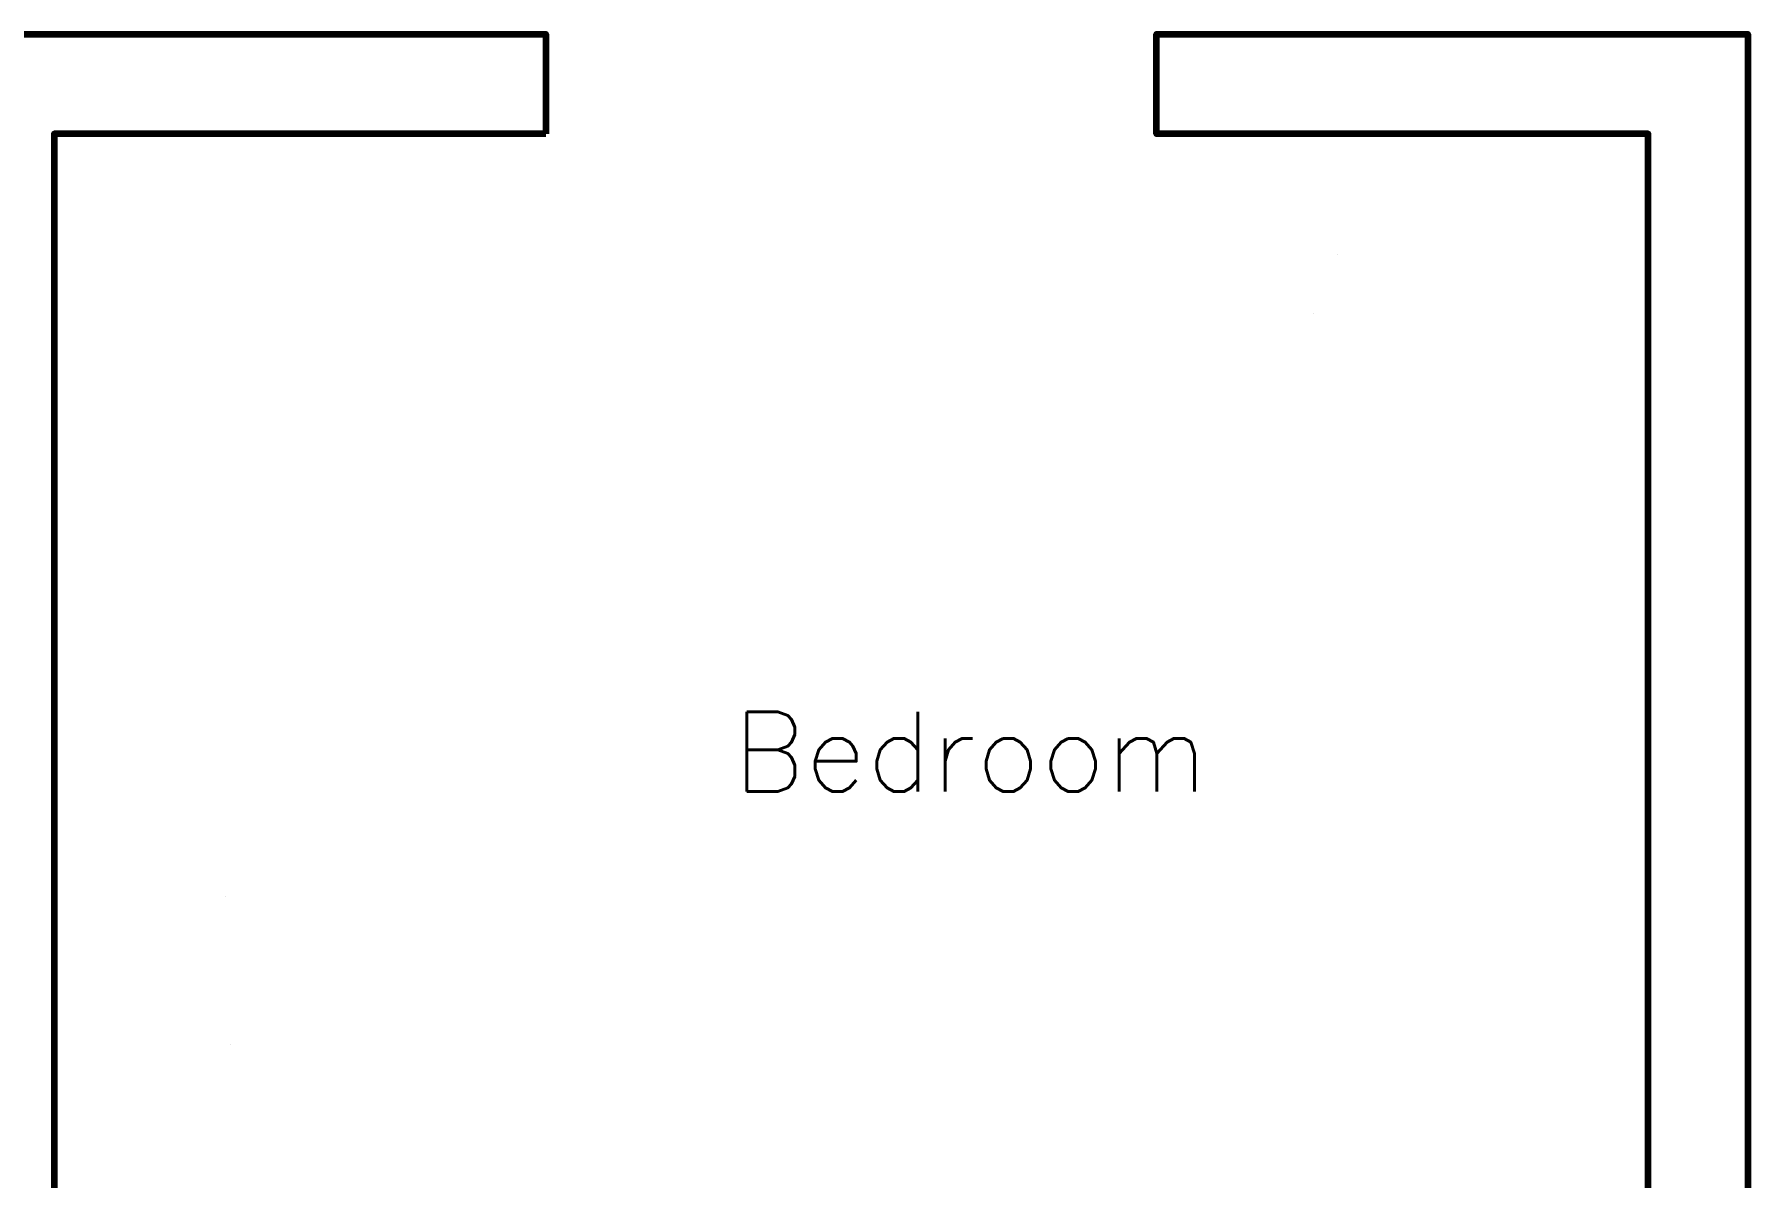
# Model space of a CAD drawing. Header units: metres. Extents: x -5.37 to 2.25, y -5.82 to 2.
# Drawn here: x -2.05 to 2.25, y -0.869 to 2 of the extents above; entities that cross this region are included whole.
import ezdxf
from ezdxf.enums import TextEntityAlignment as Align

# ---------------------------------------------------------------- set-up
doc = ezdxf.new("R2010")
doc.units = ezdxf.units.M
doc.header["$LTSCALE"] = 10
doc.layers.get('0').update_dxf_attribs({"linetype": 'CONTINUOUS', "lineweight": 100})
for name, color, linetype, lineweight in [('roomitems', 2, 'CONTINUOUS', 100), ('texts', 5, 'CONTINUOUS', 100), ('walls', 8, 'CONTINUOUS', 100), ('windows', 3, 'CONTINUOUS', 100)]:
    doc.layers.add(name, color=color, linetype=linetype, lineweight=lineweight)
doc.styles.get("Standard").update_dxf_attribs({"font": 'txt', "width": 0.75, "bigfont": 'bigfont.shx'})

# ---------------------------------------------------------------- blocks, each defined once
blk = doc.blocks.new('W-0-1')
at = {"color": 0}
for points, const_width in [([(-638.6, 60), (-766.3, 60)], 0.01), ([(-766.3, 60), (-766.3, 50)], 0.01), ([(-638.6, 60), (-766.3, 60)], 0.01), ([(-759.6, 60), (-766.3, 60)], 0.01), ([(-766.3, 60), (-766.3, 50)], 0.01), ([(-766.3, 50), (-766.3, 40)], 0.01), ([(-766.3, 50), (-766.3, 40)], 0.01), ([(-753, 60), (-759.6, 60)], 0.01), ([(-746.3, 60), (-753, 60)], 0.01), ([(-739.6, 60), (-746.3, 60)], 0.01), ([(-733, 60), (-739.6, 60)], 0.01), ([(-726.3, 60), (-733, 60)], 0.01), ([(-719.6, 60), (-726.3, 60)], 0.01), ([(-713, 60), (-719.6, 60)], 0.01), ([(-706.3, 60), (-713, 60)], 0.01), ([(-699.6, 60), (-706.3, 60)], 0.01), ([(-693, 60), (-699.6, 60)], 0.01), ([(-686.3, 60), (-693, 60)], 0.01), ([(-686.3, 60), (-686.3, 60)], 0.01), ([(-510.9, 60), (-638.6, 60)], 0.01), ([(-510.9, 60), (-638.6, 60)], 0.01), ([(-383.1, 60), (-510.9, 60)], 0.01), ([(-383.1, 60), (-510.9, 60)], 0.01), ([(-255.4, 60), (-383.1, 60)], 0.01), ([(-255.4, 60), (-383.1, 60)], 0.01), ([(-127.7, 60), (-255.4, 60)], 0.01), ([(-127.7, 60), (-255.4, 60)], 0.01), ([(0, 60), (-127.7, 60)], 0.01), ([(0, 60), (-127.7, 60)], 0.01), ([(127.7, 60), (0, 60)], 0.01), ([(127.7, 60), (0, 60)], 0.01), ([(255.4, 60), (127.7, 60)], 0.01), ([(255.4, 60), (127.7, 60)], 0.01), ([(383.2, 60), (255.4, 60)], 0.01), ([(383.2, 60), (255.4, 60)], 0.01), ([(510.9, 60), (383.2, 60)], 0.01), ([(510.9, 60), (383.2, 60)], 0.01), ([(638.6, 60), (510.9, 60)], 0.01), ([(638.6, 60), (510.9, 60)], 0.01), ([(766.3, 60), (638.6, 60)], 0.01), ([(766.3, 60), (638.6, 60)], 0.01), ([(693, 60), (686.3, 60)], 0.01), ([(699.6, 60), (693, 60)], 0.01), ([(706.3, 60), (699.6, 60)], 0.01), ([(713, 60), (706.3, 60)], 0.01), ([(719.6, 60), (713, 60)], 0.01), ([(726.3, 60), (719.6, 60)], 0.01), ([(733, 60), (726.3, 60)], 0.01), ([(739.6, 60), (733, 60)], 0.01), ([(746.3, 60), (739.6, 60)], 0.01), ([(753, 60), (746.3, 60)], 0.01), ([(759.6, 60), (753, 60)], 0.01), ([(766.3, 60), (759.6, 60)], 0.01), ([(766.3, 50), (766.3, 60)], 0.01), ([(766.3, 60), (766.3, 60)], 0.01), ([(766.3, 50), (766.3, 60)], 0.01), ([(766.3, 40), (766.3, 50)], 0.01), ([(766.3, 40), (766.3, 50)], 0.01), ([(-766.3, 40), (-766.3, 30)], 0.01), ([(-766.3, 40), (-766.3, 30)], 0.01), ([(-766.3, 30), (-766.3, 20)], 0.01), ([(-766.3, 30), (-766.3, 20)], 0.01), ([(-766.3, 20), (-766.3, 10)], 0.01), ([(-766.3, 20), (-766.3, 10)], 0.01), ([(-766.3, 10), (-766.3, 0)], 0.01), ([(-766.3, 10), (-766.3, 0)], 0.01), ([(-766.3, 0), (-766.3, -10)], 0.01), ([(-766.3, 0), (-766.3, 0)], 0.01), ([(-766.3, 0), (-638.6, 0)], 0.01), ([(-766.3, 0), (-766.3, -10)], 0.01), ([(-766.3, 0), (-766.3, 0)], 0.04), ([(-766.3, 0), (-759.6, 0)], 0.04), ([(-759.6, 0), (-753, 0)], 0.04), ([(-753, 0), (-746.3, 0)], 0.04), ([(-746.3, 0), (-739.6, 0)], 0.04), ([(-739.6, 0), (-733, 0)], 0.04), ([(-733, 0), (-726.3, 0)], 0.04), ([(-726.3, 0), (-719.6, 0)], 0.04), ([(-719.6, 0), (-713, 0)], 0.04), ([(-713, 0), (-706.3, 0)], 0.04), ([(-706.3, 0), (-699.6, 0)], 0.04), ([(-699.6, 0), (-693, 0)], 0.04), ([(-693, 0), (-686.3, 0)], 0.04), ([(-638.6, 0), (-510.9, 0)], 0.01), ([(-510.9, 0), (-383.1, 0)], 0.01), ([(-383.1, 0), (-255.4, 0)], 0.01), ([(-255.4, 0), (-127.7, 0)], 0.01), ([(-127.7, 0), (0, 0)], 0.01), ([(0, 0), (127.7, 0)], 0.01), ([(127.7, 0), (255.4, 0)], 0.01), ([(255.4, 0), (383.2, 0)], 0.01), ([(383.2, 0), (510.9, 0)], 0.01), ([(510.9, 0), (638.6, 0)], 0.01), ([(638.6, 0), (766.3, 0)], 0.01), ([(686.3, 0), (686.3, 0)], 0.04), ([(686.3, 0), (693, 0)], 0.04), ([(693, 0), (699.6, 0)], 0.04), ([(699.6, 0), (706.3, 0)], 0.04), ([(706.3, 0), (713, 0)], 0.04), ([(713, 0), (719.6, 0)], 0.04), ([(719.6, 0), (726.3, 0)], 0.04), ([(726.3, 0), (733, 0)], 0.04), ([(733, 0), (739.6, 0)], 0.04), ([(739.6, 0), (746.3, 0)], 0.04), ([(746.3, 0), (753, 0)], 0.04), ([(753, 0), (759.6, 0)], 0.04), ([(759.6, 0), (766.3, 0)], 0.04), ([(766.3, 30), (766.3, 40)], 0.01), ([(766.3, 30), (766.3, 40)], 0.01), ([(766.3, 20), (766.3, 30)], 0.01), ([(766.3, 20), (766.3, 30)], 0.01), ([(766.3, 10), (766.3, 20)], 0.01), ([(766.3, 10), (766.3, 20)], 0.01), ([(766.3, 0), (766.3, 10)], 0.01), ([(766.3, 0), (766.3, 10)], 0.01), ([(766.3, -10), (766.3, 0)], 0.01), ([(766.3, -10), (766.3, 0)], 0.01), ([(-766.3, -10), (-766.3, -20)], 0.01), ([(-766.3, -10), (-766.3, -20)], 0.01), ([(-766.3, -20), (-766.3, -30)], 0.01), ([(-766.3, -20), (-766.3, -30)], 0.01), ([(-766.3, -30), (-766.3, -40)], 0.01), ([(-766.3, -30), (-766.3, -40)], 0.01), ([(-766.3, -40), (-766.3, -50)], 0.01), ([(-766.3, -40), (-766.3, -50)], 0.01), ([(766.3, -20), (766.3, -10)], 0.01), ([(766.3, -20), (766.3, -10)], 0.01), ([(766.3, -30), (766.3, -20)], 0.01), ([(766.3, -30), (766.3, -20)], 0.01), ([(766.3, -40), (766.3, -30)], 0.01), ([(766.3, -40), (766.3, -30)], 0.01), ([(766.3, -50), (766.3, -40)], 0.01), ([(766.3, -50), (766.3, -40)], 0.01), ([(-766.3, -50), (-766.3, -60)], 0.01), ([(-766.3, -50), (-766.3, -60)], 0.01), ([(-766.3, -60), (-766.3, -60)], 0.01), ([(-766.3, -60), (-638.6, -60)], 0.01), ([(-766.3, -60), (-766.3, -60)], 0.01), ([(-766.3, -60), (-766.3, -60)], 0.01), ([(-766.3, -60), (-766.3, -60)], 0.01), ([(-766.3, -60), (-766.3, -60)], 0.01), ([(-766.3, -60), (-766.3, -60)], 0.01), ([(-766.3, -60), (-766.3, -60)], 0.01), ([(-766.3, -60), (-766.3, -60)], 0.01), ([(-766.3, -60), (-766.3, -60)], 0.01), ([(-766.3, -60), (-766.3, -60)], 0.01), ([(-766.3, -60), (-766.3, -60)], 0.01), ([(-766.3, -60), (-766.3, -60)], 0.01), ([(-766.3, -60), (-766.3, -60)], 0.01), ([(-766.3, -60), (-766.3, -60)], 0.01), ([(-766.3, -60), (-766.3, -60)], 0.01), ([(-766.3, -60), (-766.3, -60)], 0.01), ([(-766.3, -60), (-638.6, -60)], 0.01), ([(-766.3, -60), (-759.6, -60)], 0.01), ([(-759.6, -60), (-753, -60)], 0.01), ([(-753, -60), (-746.3, -60)], 0.01), ([(-746.3, -60), (-739.6, -60)], 0.01), ([(-739.6, -60), (-733, -60)], 0.01), ([(-733, -60), (-726.3, -60)], 0.01), ([(-726.3, -60), (-719.6, -60)], 0.01), ([(-719.6, -60), (-713, -60)], 0.01), ([(-713, -60), (-706.3, -60)], 0.01), ([(-706.3, -60), (-699.6, -60)], 0.01), ([(-699.6, -60), (-693, -60)], 0.01), ([(-693, -60), (-686.3, -60)], 0.01), ([(-638.6, -60), (-510.9, -60)], 0.01), ([(-638.6, -60), (-510.9, -60)], 0.01), ([(-510.9, -60), (-383.1, -60)], 0.01), ([(-510.9, -60), (-383.1, -60)], 0.01), ([(-383.1, -60), (-255.4, -60)], 0.01), ([(-383.1, -60), (-255.4, -60)], 0.01), ([(-255.4, -60), (-127.7, -60)], 0.01), ([(-255.4, -60), (-127.7, -60)], 0.01), ([(-127.7, -60), (0, -60)], 0.01), ([(-127.7, -60), (0, -60)], 0.01), ([(0, -60), (127.7, -60)], 0.01), ([(0, -60), (127.7, -60)], 0.01), ([(127.7, -60), (255.4, -60)], 0.01), ([(127.7, -60), (255.4, -60)], 0.01), ([(255.4, -60), (383.2, -60)], 0.01), ([(255.4, -60), (383.2, -60)], 0.01), ([(383.2, -60), (510.9, -60)], 0.01), ([(383.2, -60), (510.9, -60)], 0.01), ([(510.9, -60), (638.6, -60)], 0.01), ([(510.9, -60), (638.6, -60)], 0.01), ([(638.6, -60), (766.3, -60)], 0.01), ([(638.6, -60), (766.3, -60)], 0.01), ([(686.3, -60), (686.3, -60)], 0.01), ([(686.3, -60), (693, -60)], 0.01), ([(693, -60), (699.6, -60)], 0.01), ([(699.6, -60), (706.3, -60)], 0.01), ([(706.3, -60), (713, -60)], 0.01), ([(713, -60), (719.6, -60)], 0.01), ([(719.6, -60), (726.3, -60)], 0.01), ([(726.3, -60), (733, -60)], 0.01), ([(733, -60), (739.6, -60)], 0.01), ([(739.6, -60), (746.3, -60)], 0.01), ([(746.3, -60), (753, -60)], 0.01), ([(753, -60), (759.6, -60)], 0.01), ([(759.6, -60), (766.3, -60)], 0.01), ([(766.3, -60), (766.3, -50)], 0.01), ([(766.3, -60), (766.3, -50)], 0.01)]:
    blk.add_lwpolyline(points, dxfattribs=dict(at, const_width=const_width))
blk = doc.blocks.new('F-0-0')
at = {"color": 0, "const_width": 0.01}
for points in [[(-1447.1, 393.2), (-1447.5, 388.8)], [(-1447.5, 388.8), (-1447.5, 326.8)], [(-1446.2, 397.4), (-1447.1, 393.2)], [(-1444.6, 401.4), (-1446.2, 397.4)], [(-1442.5, 405), (-1444.6, 401.4)], [(-1439.9, 408.4), (-1442.5, 405)], [(-1436.8, 411.5), (-1439.9, 408.4)], [(-1433.3, 414.1), (-1436.8, 411.5)], [(-1429.4, 416.4), (-1433.3, 414.1)], [(-1425.2, 418.2), (-1429.4, 416.4)], [(-1420.6, 419.6), (-1425.2, 418.2)], [(-1415.8, 420.4), (-1420.6, 419.6)], [(-1410.7, 420.7), (-1415.8, 420.4)], [(-1404.1, 420.7), (-1410.7, 420.7)], [(-1397.5, 420.7), (-1404.1, 420.7)], [(-1390.9, 420.7), (-1397.5, 420.7)], [(-1384.3, 420.7), (-1390.9, 420.7)], [(-1377.7, 420.7), (-1384.3, 420.7)], [(-1371.1, 420.7), (-1377.7, 420.7)], [(-1364.4, 420.7), (-1371.1, 420.7)], [(-1357.8, 420.7), (-1364.4, 420.7)], [(-1351.2, 420.7), (-1357.8, 420.7)], [(-1344.6, 420.7), (-1351.2, 420.7)], [(-1338, 420.7), (-1344.6, 420.7)], [(-1331.4, 420.7), (-1338, 420.7)], [(-1331.4, 420.7), (-1331.4, 420.7)], [(-1331.4, 420.7), (-1109.6, 420.7)], [(-1331.4, 412.3), (-1331.4, 420.7)], [(-1331.4, 420.7), (-1331.4, 420.7)], [(-1331.4, 420.7), (-1331.4, 420.7)], [(-1331.4, 353.3), (-1331.4, 420.7)], [(-1331.4, 403.9), (-1331.4, 412.3)], [(-1331.4, 395.5), (-1331.4, 403.9)], [(-1331.4, 387.1), (-1331.4, 395.5)], [(-1331.4, 378.7), (-1331.4, 387.1)], [(-1109.6, 420.7), (-887.8, 420.7)], [(-887.8, 420.7), (-666.1, 420.7)], [(-666.1, 420.7), (-444.3, 420.7)], [(-444.3, 420.7), (-222.5, 420.7)], [(-222.5, 420.7), (-0.7, 420.7)], [(-0.7, 420.7), (221, 420.7)], [(221, 420.7), (442.8, 420.7)], [(442.8, 420.7), (664.6, 420.7)], [(664.6, 420.7), (886.4, 420.7)], [(886.4, 420.7), (1108.1, 420.7)], [(1108.1, 420.7), (1329.9, 420.7)], [(1329.9, 420.7), (1329.9, 412.3)], [(1329.9, 412.3), (1329.9, 403.9)], [(1329.9, 403.9), (1329.9, 395.5)], [(1329.9, 395.5), (1329.9, 387.1)], [(1329.9, 387.1), (1329.9, 378.7)], [(1331.4, 353.3), (1331.4, 420.7)], [(1331.4, 420.7), (1338, 420.7)], [(1338, 420.7), (1344.6, 420.7)], [(1344.6, 420.7), (1351.2, 420.7)], [(1351.2, 420.7), (1357.8, 420.7)], [(1357.8, 420.7), (1364.4, 420.7)], [(1364.4, 420.7), (1371.1, 420.7)], [(1371.1, 420.7), (1377.7, 420.7)], [(1377.7, 420.7), (1384.3, 420.7)], [(1384.3, 420.7), (1390.9, 420.7)], [(1390.9, 420.7), (1397.5, 420.7)], [(1397.5, 420.7), (1404.1, 420.7)], [(1404.1, 420.7), (1410.7, 420.7)], [(1410.7, 420.7), (1415.8, 420.4)], [(1415.8, 420.4), (1420.6, 419.6)], [(1420.6, 419.6), (1425.2, 418.2)], [(1425.2, 418.2), (1429.4, 416.4)], [(1429.4, 416.4), (1433.3, 414.1)], [(1433.3, 414.1), (1436.8, 411.5)], [(1436.8, 411.5), (1439.9, 408.4)], [(1439.9, 408.4), (1442.5, 405)], [(1442.5, 405), (1444.6, 401.4)], [(1444.6, 401.4), (1446.2, 397.4)], [(1446.2, 397.4), (1447.1, 393.2)], [(1447.1, 393.2), (1447.5, 388.8)], [(1447.5, 388.8), (1447.5, 326.8)], [(-1331.4, 370.4), (-1331.4, 378.7)], [(-1331.4, 362), (-1331.4, 370.4)], [(-1331.4, 353.6), (-1331.4, 362)], [(-1331.4, 345.2), (-1331.4, 353.6)], [(-1331.4, 285.8), (-1331.4, 353.3)], [(-1331.4, 336.8), (-1331.4, 345.2)], [(1329.9, 378.7), (1329.9, 370.4)], [(1329.9, 370.4), (1329.9, 362)], [(1329.9, 362), (1329.9, 353.6)], [(1329.9, 353.6), (1329.9, 345.2)], [(1329.9, 345.2), (1329.9, 336.8)], [(1331.4, 285.8), (1331.4, 353.3)], [(-1447.5, 326.8), (-1447.5, 264.8)], [(-1331.4, 328.4), (-1331.4, 336.8)], [(-1331.4, 320), (-1331.4, 328.4)], [(-1109.6, 320), (-1331.4, 320)], [(-1331.4, 320), (-1331.4, 320)], [(-1331.4, 320), (-1109.6, 320)], [(-1331.3, 320), (-1331.4, 320)], [(-1331.4, 320), (-1331.4, 320)], [(-1331.4, 320), (-1331.4, 320)], [(-1331.1, 320), (-1331.3, 320)], [(-1331, 320), (-1331.1, 320)], [(-1330.9, 320), (-1331, 320)], [(-1330.8, 320), (-1330.9, 320)], [(-1330.6, 320), (-1330.8, 320)], [(-1330.5, 320), (-1330.6, 320)], [(-1330.4, 320), (-1330.5, 320)], [(-1330.3, 320), (-1330.4, 320)], [(-1330.2, 320), (-1330.3, 320)], [(-1330, 320), (-1330.2, 320)], [(-1329.9, 320), (-1330, 320)], [(-1329.9, 261), (-1329.9, 320)], [(-1329.9, 320), (-1329.9, 320)], [(-1329.9, 320), (-1329.9, 320)], [(-1329.9, 320), (-1329.9, 320)], [(-1329.9, 320), (-1329.9, 320)], [(-1329.9, 320), (-1329.9, 320)], [(-1329.9, 320), (-1329.9, 320)], [(-1329.9, 320), (-1329.9, 320)], [(-1329.9, 320), (-1329.9, 320)], [(-1329.9, 320), (-1329.9, 320)], [(-1329.9, 320), (-1329.9, 320)], [(-1329.9, 320), (-1329.9, 320)], [(-1329.9, 320), (-1329.9, 320)], [(-887.8, 320), (-1109.6, 320)], [(-1109.6, 320), (-887.8, 320)], [(-666.1, 320), (-887.8, 320)], [(-887.8, 320), (-666.1, 320)], [(-444.3, 320), (-666.1, 320)], [(-666.1, 320), (-444.3, 320)], [(-222.5, 320), (-444.3, 320)], [(-444.3, 320), (-222.5, 320)], [(-443.8, 258.3), (-443.8, 320)], [(-0.7, 320), (-222.5, 320)], [(-222.5, 320), (-0.7, 320)], [(221, 320), (-0.7, 320)], [(-0.7, 320), (221, 320)], [(442.8, 320), (221, 320)], [(221, 320), (442.8, 320)], [(664.6, 320), (442.8, 320)], [(442.8, 320), (664.6, 320)], [(443.8, 258.3), (443.8, 320)], [(886.4, 320), (664.6, 320)], [(664.6, 320), (886.4, 320)], [(1108.1, 320), (886.4, 320)], [(886.4, 320), (1108.1, 320)], [(1329.9, 320), (1108.1, 320)], [(1108.1, 320), (1329.9, 320)], [(1329.9, 336.8), (1329.9, 328.4)], [(1329.9, 328.4), (1329.9, 320)], [(1329.9, 320), (1329.9, 261)], [(1447.5, 326.8), (1447.5, 264.8)], [(-1447.5, 264.8), (-1447.5, 202.7)], [(-1331.4, 218.3), (-1331.4, 285.8)], [(-1329.9, 202.1), (-1329.9, 261)], [(-443.8, 196.5), (-443.8, 258.3)], [(443.8, 196.5), (443.8, 258.3)], [(1329.9, 261), (1329.9, 202.1)], [(1331.4, 218.3), (1331.4, 285.8)], [(1447.5, 264.8), (1447.5, 202.7)], [(-1331.4, 150.9), (-1331.4, 218.3)], [(1331.4, 150.9), (1331.4, 218.3)], [(-1447.5, 202.7), (-1447.5, 140.7)], [(-1329.9, 143.1), (-1329.9, 202.1)], [(-443.8, 134.8), (-443.8, 196.5)], [(443.8, 134.8), (443.8, 196.5)], [(1329.9, 202.1), (1329.9, 143.1)], [(1447.5, 202.7), (1447.5, 140.7)], [(-1447.5, 140.7), (-1447.5, 78.6)], [(-1331.4, 83.4), (-1331.4, 150.9)], [(-1329.9, 84.1), (-1329.9, 143.1)], [(-443.8, 73.1), (-443.8, 134.8)], [(443.8, 73.1), (443.8, 134.8)], [(1329.9, 143.1), (1329.9, 84.1)], [(1331.4, 83.4), (1331.4, 150.9)], [(1447.5, 140.7), (1447.5, 78.6)], [(-1447.5, 78.6), (-1447.5, 16.6)], [(-1331.4, 15.9), (-1331.4, 83.4)], [(-1329.9, 25.2), (-1329.9, 84.1)], [(-443.8, 11.4), (-443.8, 73.1)], [(443.8, 11.4), (443.8, 73.1)], [(1329.9, 84.1), (1329.9, 25.2)], [(1331.4, 15.9), (1331.4, 83.4)], [(1447.5, 78.6), (1447.5, 16.6)], [(-1447.5, 16.6), (-1447.5, -45.5)], [(-1331.4, -51.5), (-1331.4, 15.9)], [(-1329.9, -33.8), (-1329.9, 25.2)], [(-443.8, -50.4), (-443.8, 11.4)], [(443.8, -50.4), (443.8, 11.4)], [(1329.9, 25.2), (1329.9, -33.8)], [(1331.4, -51.5), (1331.4, 15.9)], [(1447.5, 16.6), (1447.5, -45.5)], [(-1329.9, -92.7), (-1329.9, -33.8)], [(1329.9, -33.8), (1329.9, -92.7)], [(-1447.5, -45.5), (-1447.5, -107.5)], [(-1331.4, -119), (-1331.4, -51.5)], [(-443.8, -112.1), (-443.8, -50.4)], [(443.8, -112.1), (443.8, -50.4)], [(1331.4, -119), (1331.4, -51.5)], [(1447.5, -45.5), (1447.5, -107.5)], [(-1447.5, -107.5), (-1447.5, -169.6)], [(-1331.4, -186.5), (-1331.4, -119)], [(-1329.9, -151.7), (-1329.9, -92.7)], [(-443.8, -173.8), (-443.8, -112.1)], [(443.8, -173.8), (443.8, -112.1)], [(1329.9, -92.7), (1329.9, -151.7)], [(1331.4, -186.5), (1331.4, -119)], [(1447.5, -107.5), (1447.5, -169.6)], [(-1447.5, -169.6), (-1447.5, -231.6)], [(-1329.9, -210.7), (-1329.9, -151.7)], [(1329.9, -151.7), (1329.9, -210.7)], [(1447.5, -169.6), (1447.5, -231.6)], [(-1331.4, -253.9), (-1331.4, -186.5)], [(-1329.9, -269.6), (-1329.9, -210.7)], [(-443.8, -235.5), (-443.8, -173.8)], [(443.8, -235.5), (443.8, -173.8)], [(1329.9, -210.7), (1329.9, -269.6)], [(1331.4, -253.9), (1331.4, -186.5)], [(-1447.5, -231.6), (-1447.5, -293.7)], [(-1331.4, -321.4), (-1331.4, -253.9)], [(-443.8, -297.3), (-443.8, -235.5)], [(443.8, -297.3), (443.8, -235.5)], [(1331.4, -321.4), (1331.4, -253.9)], [(1447.5, -231.6), (1447.5, -293.7)], [(-1447.5, -293.7), (-1447.5, -355.7)], [(-1329.9, -328.6), (-1329.9, -269.6)], [(-443.8, -359), (-443.8, -297.3)], [(443.8, -359), (443.8, -297.3)], [(1329.9, -269.6), (1329.9, -328.6)], [(1447.5, -293.7), (1447.5, -355.7)], [(-1331.4, -388.8), (-1331.4, -321.4)], [(-1329.9, -387.6), (-1329.9, -328.6)], [(1329.9, -328.6), (1329.9, -387.6)], [(1331.4, -388.8), (1331.4, -321.4)], [(-1447.5, -355.7), (-1447.1, -360.1)], [(-1447.1, -360.1), (-1446.2, -364.3)], [(-1446.2, -364.3), (-1444.6, -368.2)], [(-1444.6, -368.2), (-1442.5, -371.9)], [(-1442.5, -371.9), (-1439.9, -375.3)], [(-1439.9, -375.3), (-1436.8, -378.3)], [(-1436.8, -378.3), (-1433.3, -381)], [(-1433.3, -381), (-1429.4, -383.3)], [(-1429.4, -383.3), (-1425.2, -385.1)], [(-1425.2, -385.1), (-1420.6, -386.4)], [(-1420.6, -386.4), (-1415.8, -387.3)], [(-443.8, -420.7), (-443.8, -359)], [(443.8, -420.7), (443.8, -359)], [(1420.6, -386.4), (1415.8, -387.3)], [(1425.2, -385.1), (1420.6, -386.4)], [(1429.4, -383.3), (1425.2, -385.1)], [(1433.3, -381), (1429.4, -383.3)], [(1436.8, -378.3), (1433.3, -381)], [(1439.9, -375.3), (1436.8, -378.3)], [(1442.5, -371.9), (1439.9, -375.3)], [(1444.6, -368.2), (1442.5, -371.9)], [(1446.2, -364.3), (1444.6, -368.2)], [(1447.1, -360.1), (1446.2, -364.3)], [(1447.5, -355.7), (1447.1, -360.1)], [(-1415.8, -387.3), (-1410.7, -387.6)], [(-1410.7, -387.6), (-1410.7, -387.7)], [(-1410.7, -387.7), (-1410.7, -387.8)], [(-1410.7, -387.8), (-1410.7, -387.9)], [(-1410.7, -387.9), (-1410.7, -388)], [(-1410.7, -388), (-1410.7, -388.1)], [(-1410.7, -388.1), (-1410.7, -388.2)], [(-1410.7, -388.2), (-1410.7, -388.3)], [(-1410.7, -388.3), (-1410.7, -388.4)], [(-1410.7, -388.4), (-1410.7, -388.5)], [(-1410.7, -388.5), (-1410.7, -388.6)], [(-1410.7, -388.6), (-1410.7, -388.7)], [(-1410.7, -388.7), (-1410.7, -388.8)], [(-1410.7, -388.8), (-1410.7, -388.8)], [(-1410.7, -388.8), (-1404.1, -388.8)], [(-1410.7, -388.8), (-1410.7, -388.8)], [(-1410.7, -388.8), (-1410.7, -388.8)], [(-1404.1, -388.8), (-1397.5, -388.8)], [(-1397.5, -388.8), (-1390.9, -388.8)], [(-1390.9, -388.8), (-1384.3, -388.8)], [(-1384.3, -388.8), (-1377.7, -388.8)], [(-1377.7, -388.8), (-1371.1, -388.8)], [(-1371.1, -388.8), (-1364.4, -388.8)], [(-1364.4, -388.8), (-1357.8, -388.8)], [(-1357.8, -388.8), (-1351.2, -388.8)], [(-1351.2, -388.8), (-1344.6, -388.8)], [(-1344.6, -388.8), (-1338, -388.8)], [(-1338, -388.8), (-1331.4, -388.8)], [(-1329.6, -391.9), (-1329.9, -387.6)], [(-1328.6, -396.1), (-1329.6, -391.9)], [(-1327.1, -400.1), (-1328.6, -396.1)], [(-1325, -403.8), (-1327.1, -400.1)], [(-1322.3, -407.1), (-1325, -403.8)], [(-1319.3, -410.2), (-1322.3, -407.1)], [(-1315.7, -412.9), (-1319.3, -410.2)], [(-1311.8, -415.1), (-1315.7, -412.9)], [(-1307.6, -417), (-1311.8, -415.1)], [(-1303, -418.3), (-1307.6, -417)], [(-1298.2, -419.2), (-1303, -418.3)], [(-1293.2, -419.4), (-1298.2, -419.2)], [(-1077.6, -419.4), (-1293.2, -419.4)], [(-862.1, -419.4), (-1077.6, -419.4)], [(-646.6, -419.4), (-862.1, -419.4)], [(-431.1, -419.4), (-646.6, -419.4)], [(-443.8, -420.7), (-443.8, -420.7)], [(-215.5, -419.4), (-431.1, -419.4)], [(0, -419.4), (-215.5, -419.4)], [(215.5, -419.4), (0, -419.4)], [(431.1, -419.4), (215.5, -419.4)], [(646.6, -419.4), (431.1, -419.4)], [(443.8, -420.7), (443.8, -420.7)], [(862.1, -419.4), (646.6, -419.4)], [(1077.6, -419.4), (862.1, -419.4)], [(1293.2, -419.4), (1077.6, -419.4)], [(1298.2, -419.2), (1293.2, -419.4)], [(1303, -418.3), (1298.2, -419.2)], [(1307.6, -417), (1303, -418.3)], [(1311.8, -415.1), (1307.6, -417)], [(1315.7, -412.9), (1311.8, -415.1)], [(1319.3, -410.2), (1315.7, -412.9)], [(1322.3, -407.1), (1319.3, -410.2)], [(1325, -403.8), (1322.3, -407.1)], [(1327.1, -400.1), (1325, -403.8)], [(1328.6, -396.1), (1327.1, -400.1)], [(1329.6, -391.9), (1328.6, -396.1)], [(1329.9, -387.6), (1329.6, -391.9)], [(1338, -388.8), (1331.4, -388.8)], [(1344.6, -388.8), (1338, -388.8)], [(1351.2, -388.8), (1344.6, -388.8)], [(1357.8, -388.8), (1351.2, -388.8)], [(1364.4, -388.8), (1357.8, -388.8)], [(1371.1, -388.8), (1364.4, -388.8)], [(1377.7, -388.8), (1371.1, -388.8)], [(1384.3, -388.8), (1377.7, -388.8)], [(1390.9, -388.8), (1384.3, -388.8)], [(1397.5, -388.8), (1390.9, -388.8)], [(1404.1, -388.8), (1397.5, -388.8)], [(1410.7, -388.8), (1404.1, -388.8)], [(1415.8, -387.3), (1410.7, -387.6)], [(1410.7, -387.6), (1410.7, -387.7)], [(1410.7, -387.7), (1410.7, -387.8)], [(1410.7, -387.8), (1410.7, -387.9)], [(1410.7, -387.9), (1410.7, -388)], [(1410.7, -388), (1410.7, -388.1)], [(1410.7, -388.1), (1410.7, -388.2)], [(1410.7, -388.2), (1410.7, -388.3)], [(1410.7, -388.3), (1410.7, -388.4)], [(1410.7, -388.4), (1410.7, -388.5)], [(1410.7, -388.5), (1410.7, -388.6)], [(1410.7, -388.6), (1410.7, -388.7)], [(1410.7, -388.7), (1410.7, -388.8)], [(1410.7, -388.8), (1410.7, -388.8)], [(1410.7, -388.8), (1410.7, -388.8)], [(1410.7, -388.8), (1410.7, -388.8)]]:
    blk.add_lwpolyline(points, dxfattribs=at)
blk = doc.blocks.new('F-0-1')
at = {"color": 0, "const_width": 0.01}
for points in [[(-900, 210), (-900, 210)], [(-900, 210), (-750, 210)], [(-900, 176.7), (-900, 210)], [(-900, 210), (-900, 210)], [(-900, 210), (-900, 210)], [(-900, 143.3), (-900, 176.7)], [(-750, 210), (-600, 210)], [(-600, 210), (-450, 210)], [(-450, 210), (-300, 210)], [(-300, 210), (-150, 210)], [(-150, 210), (0, 210)], [(0, 210), (150, 210)], [(150, 210), (300, 210)], [(300, 210), (450, 210)], [(450, 210), (600, 210)], [(600, 210), (750, 210)], [(750, 210), (900, 210)], [(900, 210), (900, 176.7)], [(900, 176.7), (900, 143.3)], [(-900, 110), (-900, 143.3)], [(900, 143.3), (900, 110)], [(-900, 76.7), (-900, 110)], [(900, 110), (900, 76.7)], [(-900, 43.3), (-900, 76.7)], [(-900, 10), (-900, 43.3)], [(900, 76.7), (900, 43.3)], [(900, 43.3), (900, 10)], [(-900, -23.3), (-900, 10)], [(900, 10), (900, -23.3)], [(-900, -56.7), (-900, -23.3)], [(900, -23.3), (900, -56.7)], [(-900, -90), (-900, -56.7)], [(900, -56.7), (900, -90)], [(-900, -123.3), (-900, -90)], [(-900, -156.7), (-900, -123.3)], [(900, -90), (900, -123.3)], [(900, -123.3), (900, -156.7)], [(-900, -190), (-900, -156.7)], [(900, -156.7), (900, -190)], [(-750, -190), (-900, -190)], [(-900, -190), (-900, -190)], [(-900, -190), (-750, -190)], [(-900, -191.7), (-900, -190)], [(-900, -190), (-900, -190)], [(-900, -190), (-900, -190)], [(-900, -193.3), (-900, -191.7)], [(-900, -195), (-900, -193.3)], [(-900, -196.7), (-900, -195)], [(-900, -198.3), (-900, -196.7)], [(-900, -200), (-900, -198.3)], [(-900, -201.7), (-900, -200)], [(-900, -203.3), (-900, -201.7)], [(-900, -205), (-900, -203.3)], [(-900, -206.7), (-900, -205)], [(-900, -208.3), (-900, -206.7)], [(-900, -210), (-900, -208.3)], [(-750, -210), (-900, -210)], [(-600, -190), (-750, -190)], [(-750, -190), (-600, -190)], [(-600, -210), (-750, -210)], [(-450, -190), (-600, -190)], [(-600, -190), (-450, -190)], [(-450, -210), (-600, -210)], [(-600, -210), (-600, -210)], [(-600, -210), (-599.2, -210)], [(-600, -210.5), (-600, -210)], [(-600, -210), (-600, -210)], [(-600, -210), (-600, -210)], [(-600, -211), (-600, -210.5)], [(-600, -211.5), (-600, -211)], [(-600, -212), (-600, -211.5)], [(-600, -212.5), (-600, -212)], [(-600, -213), (-600, -212.5)], [(-600, -213.5), (-600, -213)], [(-600, -214), (-600, -213.5)], [(-600, -214.5), (-600, -214)], [(-600, -215), (-600, -214.5)], [(-600, -215.5), (-600, -215)], [(-599.2, -210), (-598.3, -210)], [(-598.3, -210), (-597.5, -210)], [(-597.5, -210), (-596.7, -210)], [(-596.7, -210), (-595.8, -210)], [(-595.8, -210), (-595, -210)], [(-595, -210), (-594.2, -210)], [(-594.2, -210), (-593.3, -210)], [(-593.3, -210), (-592.5, -210)], [(-592.5, -210), (-591.7, -210)], [(-591.7, -210), (-590.8, -210)], [(-590.8, -210), (-590, -210)], [(-590, -210), (-590, -210.5)], [(-590, -210.5), (-590, -211)], [(-590, -211), (-590, -211.5)], [(-590, -211.5), (-590, -212)], [(-590, -212), (-590, -212.5)], [(-590, -212.5), (-590, -213)], [(-590, -213), (-590, -213.5)], [(-590, -213.5), (-590, -214)], [(-590, -214), (-590, -214.5)], [(-590, -214.5), (-590, -215)], [(-590, -215), (-590, -215.5)], [(-300, -190), (-450, -190)], [(-450, -190), (-300, -190)], [(-300, -210), (-450, -210)], [(-150, -190), (-300, -190)], [(-300, -190), (-150, -190)], [(-150, -210), (-300, -210)], [(-290, -191.7), (-290, -190)], [(-290, -193.3), (-290, -191.7)], [(-290, -195), (-290, -193.3)], [(-290, -196.7), (-290, -195)], [(-290, -198.3), (-290, -196.7)], [(-290, -200), (-290, -198.3)], [(-290, -201.7), (-290, -200)], [(-290, -203.3), (-290, -201.7)], [(-290, -205), (-290, -203.3)], [(-290, -206.7), (-290, -205)], [(-290, -208.3), (-290, -206.7)], [(-290, -210), (-290, -208.3)], [(-290, -210), (-290, -210)], [(-228, -210), (-228, -210)], [(-228, -210), (-227.2, -210)], [(-228, -210.5), (-228, -210)], [(-228, -210), (-228, -210)], [(-228, -210), (-228, -210)], [(-228, -211), (-228, -210.5)], [(-228, -211.5), (-228, -211)], [(-228, -212), (-228, -211.5)], [(-228, -212.5), (-228, -212)], [(-228, -213), (-228, -212.5)], [(-228, -213.5), (-228, -213)], [(-228, -214), (-228, -213.5)], [(-228, -214.5), (-228, -214)], [(-228, -215), (-228, -214.5)], [(-228, -215.5), (-228, -215)], [(-227.2, -210), (-226.3, -210)], [(-226.3, -210), (-225.5, -210)], [(-225.5, -210), (-224.7, -210)], [(-224.7, -210), (-223.8, -210)], [(-223.8, -210), (-223, -210)], [(-223, -210), (-222.2, -210)], [(-222.2, -210), (-221.3, -210)], [(-221.3, -210), (-220.5, -210)], [(-220.5, -210), (-219.7, -210)], [(-219.7, -210), (-218.8, -210)], [(-218.8, -210), (-218, -210)], [(-218, -210), (-218, -210.5)], [(-218, -210.5), (-218, -211)], [(-218, -211), (-218, -211.5)], [(-218, -211.5), (-218, -212)], [(-218, -212), (-218, -212.5)], [(-218, -212.5), (-218, -213)], [(-218, -213), (-218, -213.5)], [(-218, -213.5), (-218, -214)], [(-218, -214), (-218, -214.5)], [(-218, -214.5), (-218, -215)], [(-218, -215), (-218, -215.5)], [(0, -190), (-150, -190)], [(-150, -190), (0, -190)], [(0, -210), (-150, -210)], [(150, -190), (0, -190)], [(0, -190), (150, -190)], [(150, -210), (0, -210)], [(300, -190), (150, -190)], [(150, -190), (300, -190)], [(300, -210), (150, -210)], [(290, -191.7), (290, -190)], [(290, -193.3), (290, -191.7)], [(290, -195), (290, -193.3)], [(290, -196.7), (290, -195)], [(290, -198.3), (290, -196.7)], [(290, -200), (290, -198.3)], [(290, -201.7), (290, -200)], [(290, -203.3), (290, -201.7)], [(290, -205), (290, -203.3)], [(290, -206.7), (290, -205)], [(290, -208.3), (290, -206.7)], [(290, -210), (290, -208.3)], [(290, -210), (290, -210)], [(450, -190), (300, -190)], [(300, -190), (450, -190)], [(450, -210), (300, -210)], [(600, -190), (450, -190)], [(450, -190), (600, -190)], [(600, -210), (450, -210)], [(590, -210), (590, -210)], [(590, -210), (590.8, -210)], [(590, -210.5), (590, -210)], [(590, -210), (590, -210)], [(590, -210), (590, -210)], [(590, -211), (590, -210.5)], [(590, -211.5), (590, -211)], [(590, -212), (590, -211.5)], [(590, -212.5), (590, -212)], [(590, -213), (590, -212.5)], [(590, -213.5), (590, -213)], [(590, -214), (590, -213.5)], [(590, -214.5), (590, -214)], [(590, -215), (590, -214.5)], [(590, -215.5), (590, -215)], [(590.8, -210), (591.7, -210)], [(591.7, -210), (592.5, -210)], [(592.5, -210), (593.3, -210)], [(593.3, -210), (594.2, -210)], [(594.2, -210), (595, -210)], [(595, -210), (595.8, -210)], [(595.8, -210), (596.7, -210)], [(596.7, -210), (597.5, -210)], [(597.5, -210), (598.3, -210)], [(598.3, -210), (599.2, -210)], [(599.2, -210), (600, -210)], [(750, -190), (600, -190)], [(600, -190), (750, -190)], [(750, -210), (600, -210)], [(600, -210), (600, -210.5)], [(600, -210.5), (600, -211)], [(600, -211), (600, -211.5)], [(600, -211.5), (600, -212)], [(600, -212), (600, -212.5)], [(600, -212.5), (600, -213)], [(600, -213), (600, -213.5)], [(600, -213.5), (600, -214)], [(600, -214), (600, -214.5)], [(600, -214.5), (600, -215)], [(600, -215), (600, -215.5)], [(900, -190), (750, -190)], [(750, -190), (900, -190)], [(900, -210), (750, -210)], [(900, -190), (900, -191.7)], [(900, -191.7), (900, -193.3)], [(900, -193.3), (900, -195)], [(900, -195), (900, -196.7)], [(900, -196.7), (900, -198.3)], [(900, -198.3), (900, -200)], [(900, -200), (900, -201.7)], [(900, -201.7), (900, -203.3)], [(900, -203.3), (900, -205)], [(900, -205), (900, -206.7)], [(900, -206.7), (900, -208.3)], [(900, -208.3), (900, -210)], [(-608, -220.3), (-607.8, -219.6)], [(-608, -221), (-608, -220.3)], [(-608, -221.8), (-608, -221)], [(-608, -222.7), (-608, -221.8)], [(-608, -223.5), (-608, -222.7)], [(-608, -224.3), (-608, -223.5)], [(-608, -225.2), (-608, -224.3)], [(-608, -226), (-608, -225.2)], [(-608, -226.8), (-608, -226)], [(-608, -227.7), (-608, -226.8)], [(-608, -228.5), (-608, -227.7)], [(-608, -229.3), (-608, -228.5)], [(-608, -230.2), (-608, -229.3)], [(-608, -231), (-608, -230.2)], [(-608, -231.7), (-608, -231)], [(-607.8, -232.4), (-608, -231.7)], [(-607.8, -219.6), (-607.6, -219)], [(-607.6, -233), (-607.8, -232.4)], [(-607.6, -219), (-607.4, -218.4)], [(-607.4, -233.6), (-607.6, -233)], [(-607.4, -218.4), (-607, -217.8)], [(-607, -234.2), (-607.4, -233.6)], [(-607, -217.8), (-606.6, -217.4)], [(-606.6, -234.6), (-607, -234.2)], [(-606.6, -217.4), (-606.2, -217)], [(-606.2, -235), (-606.6, -234.6)], [(-606.2, -217), (-605.6, -216.6)], [(-605.6, -235.4), (-606.2, -235)], [(-605.6, -216.6), (-605, -216.4)], [(-605, -235.6), (-605.6, -235.4)], [(-605, -216.4), (-604.4, -216.2)], [(-604.4, -235.8), (-605, -235.6)], [(-604.4, -216.2), (-603.7, -216)], [(-603.7, -236), (-604.4, -235.8)], [(-603.7, -216), (-603, -216)], [(-603, -236), (-603.7, -236)], [(-603, -216), (-603, -216)], [(-603, -216), (-601.7, -216)], [(-603, -216), (-603, -216)], [(-603, -216), (-603, -216)], [(-603, -216), (-603, -216)], [(-603, -216), (-603, -216)], [(-603, -216), (-603, -216)], [(-603, -216), (-603, -216)], [(-603, -216), (-603, -216)], [(-603, -216), (-603, -216)], [(-603, -216), (-603, -216)], [(-603, -216), (-603, -216)], [(-603, -216), (-603, -216)], [(-603, -216), (-603, -216)], [(-603, -216), (-603, -216)], [(-603, -216), (-603, -216)], [(-601.7, -236), (-603, -236)], [(-601.7, -216), (-600.3, -216)], [(-600.3, -236), (-601.7, -236)], [(-600.3, -216), (-599, -216)], [(-599, -236), (-600.3, -236)], [(-600, -216), (-600, -215.5)], [(-599.2, -216), (-600, -216)], [(-598.3, -216), (-599.2, -216)], [(-599, -216), (-597.7, -216)], [(-597.7, -236), (-599, -236)], [(-597.5, -216), (-598.3, -216)], [(-597.7, -216), (-596.3, -216)], [(-596.3, -236), (-597.7, -236)], [(-596.7, -216), (-597.5, -216)], [(-595.8, -216), (-596.7, -216)], [(-596.3, -216), (-595, -216)], [(-595, -236), (-596.3, -236)], [(-595, -216), (-595.8, -216)], [(-594.2, -216), (-595, -216)], [(-595, -216), (-593.7, -216)], [(-593.7, -236), (-595, -236)], [(-593.3, -216), (-594.2, -216)], [(-593.7, -216), (-592.3, -216)], [(-592.3, -236), (-593.7, -236)], [(-592.5, -216), (-593.3, -216)], [(-591.7, -216), (-592.5, -216)], [(-592.3, -216), (-591, -216)], [(-591, -236), (-592.3, -236)], [(-590.8, -216), (-591.7, -216)], [(-591, -216), (-589.7, -216)], [(-589.7, -236), (-591, -236)], [(-590, -216), (-590.8, -216)], [(-590, -215.5), (-590, -216)], [(-589.7, -216), (-588.3, -216)], [(-588.3, -236), (-589.7, -236)], [(-588.3, -216), (-587, -216)], [(-587, -236), (-588.3, -236)], [(-587, -216), (-586.3, -216)], [(-586.3, -236), (-587, -236)], [(-586.3, -216), (-585.6, -216.2)], [(-585.6, -235.8), (-586.3, -236)], [(-585.6, -216.2), (-585, -216.4)], [(-585, -235.6), (-585.6, -235.8)], [(-585, -216.4), (-584.4, -216.6)], [(-584.4, -235.4), (-585, -235.6)], [(-584.4, -216.6), (-583.8, -217)], [(-583.8, -235), (-584.4, -235.4)], [(-583.8, -217), (-583.4, -217.4)], [(-583.4, -234.6), (-583.8, -235)], [(-583.4, -217.4), (-583, -217.8)], [(-583, -234.2), (-583.4, -234.6)], [(-583, -217.8), (-582.6, -218.4)], [(-582.6, -233.6), (-583, -234.2)], [(-582.6, -218.4), (-582.4, -219)], [(-582.4, -233), (-582.6, -233.6)], [(-582.4, -219), (-582.2, -219.6)], [(-582.2, -232.4), (-582.4, -233)], [(-582.2, -219.6), (-582, -220.3)], [(-582, -231.7), (-582.2, -232.4)], [(-582, -220.3), (-582, -221)], [(-582, -221), (-582, -221.8)], [(-582, -221.8), (-582, -222.7)], [(-582, -222.7), (-582, -223.5)], [(-582, -223.5), (-582, -224.3)], [(-582, -224.3), (-582, -225.2)], [(-582, -225.2), (-582, -226)], [(-582, -226), (-582, -226.8)], [(-582, -226.8), (-582, -227.7)], [(-582, -227.7), (-582, -228.5)], [(-582, -228.5), (-582, -229.3)], [(-582, -229.3), (-582, -230.2)], [(-582, -230.2), (-582, -231)], [(-582, -231), (-582, -231.7)], [(-236, -220.3), (-235.8, -219.6)], [(-236, -221), (-236, -220.3)], [(-236, -221.8), (-236, -221)], [(-236, -222.7), (-236, -221.8)], [(-236, -223.5), (-236, -222.7)], [(-236, -224.3), (-236, -223.5)], [(-236, -225.2), (-236, -224.3)], [(-236, -226), (-236, -225.2)], [(-236, -226.8), (-236, -226)], [(-236, -227.7), (-236, -226.8)], [(-236, -228.5), (-236, -227.7)], [(-236, -229.3), (-236, -228.5)], [(-236, -230.2), (-236, -229.3)], [(-236, -231), (-236, -230.2)], [(-236, -231.7), (-236, -231)], [(-235.8, -232.4), (-236, -231.7)], [(-235.8, -219.6), (-235.6, -219)], [(-235.6, -233), (-235.8, -232.4)], [(-235.6, -219), (-235.4, -218.4)], [(-235.4, -233.6), (-235.6, -233)], [(-235.4, -218.4), (-235, -217.8)], [(-235, -234.2), (-235.4, -233.6)], [(-235, -217.8), (-234.6, -217.4)], [(-234.6, -234.6), (-235, -234.2)], [(-234.6, -217.4), (-234.2, -217)], [(-234.2, -235), (-234.6, -234.6)], [(-234.2, -217), (-233.6, -216.6)], [(-233.6, -235.4), (-234.2, -235)], [(-233.6, -216.6), (-233, -216.4)], [(-233, -235.6), (-233.6, -235.4)], [(-233, -216.4), (-232.4, -216.2)], [(-232.4, -235.8), (-233, -235.6)], [(-232.4, -216.2), (-231.7, -216)], [(-231.7, -236), (-232.4, -235.8)], [(-231.7, -216), (-231, -216)], [(-231, -236), (-231.7, -236)], [(-231, -216), (-231, -216)], [(-231, -216), (-229.7, -216)], [(-231, -216), (-231, -216)], [(-231, -216), (-231, -216)], [(-231, -216), (-231, -216)], [(-231, -216), (-231, -216)], [(-231, -216), (-231, -216)], [(-231, -216), (-231, -216)], [(-231, -216), (-231, -216)], [(-231, -216), (-231, -216)], [(-231, -216), (-231, -216)], [(-231, -216), (-231, -216)], [(-231, -216), (-231, -216)], [(-231, -216), (-231, -216)], [(-231, -216), (-231, -216)], [(-231, -216), (-231, -216)], [(-229.7, -236), (-231, -236)], [(-229.7, -216), (-228.3, -216)], [(-228.3, -236), (-229.7, -236)], [(-228.3, -216), (-227, -216)], [(-227, -236), (-228.3, -236)], [(-228, -216), (-228, -215.5)], [(-227.2, -216), (-228, -216)], [(-226.3, -216), (-227.2, -216)], [(-227, -216), (-225.7, -216)], [(-225.7, -236), (-227, -236)], [(-225.5, -216), (-226.3, -216)], [(-225.7, -216), (-224.3, -216)], [(-224.3, -236), (-225.7, -236)], [(-224.7, -216), (-225.5, -216)], [(-223.8, -216), (-224.7, -216)], [(-224.3, -216), (-223, -216)], [(-223, -236), (-224.3, -236)], [(-223, -216), (-223.8, -216)], [(-222.2, -216), (-223, -216)], [(-223, -216), (-221.7, -216)], [(-221.7, -236), (-223, -236)], [(-221.3, -216), (-222.2, -216)], [(-221.7, -216), (-220.3, -216)], [(-220.3, -236), (-221.7, -236)], [(-220.5, -216), (-221.3, -216)], [(-219.7, -216), (-220.5, -216)], [(-220.3, -216), (-219, -216)], [(-219, -236), (-220.3, -236)], [(-218.8, -216), (-219.7, -216)], [(-219, -216), (-217.7, -216)], [(-217.7, -236), (-219, -236)], [(-218, -216), (-218.8, -216)], [(-218, -215.5), (-218, -216)], [(-217.7, -216), (-216.3, -216)], [(-216.3, -236), (-217.7, -236)], [(-216.3, -216), (-215, -216)], [(-215, -236), (-216.3, -236)], [(-215, -216), (-214.3, -216)], [(-214.3, -236), (-215, -236)], [(-214.3, -216), (-213.6, -216.2)], [(-213.6, -235.8), (-214.3, -236)], [(-213.6, -216.2), (-213, -216.4)], [(-213, -235.6), (-213.6, -235.8)], [(-213, -216.4), (-212.4, -216.6)], [(-212.4, -235.4), (-213, -235.6)], [(-212.4, -216.6), (-211.8, -217)], [(-211.8, -235), (-212.4, -235.4)], [(-211.8, -217), (-211.4, -217.4)], [(-211.4, -234.6), (-211.8, -235)], [(-211.4, -217.4), (-211, -217.8)], [(-211, -234.2), (-211.4, -234.6)], [(-211, -217.8), (-210.6, -218.4)], [(-210.6, -233.6), (-211, -234.2)], [(-210.6, -218.4), (-210.4, -219)], [(-210.4, -233), (-210.6, -233.6)], [(-210.4, -219), (-210.2, -219.6)], [(-210.2, -232.4), (-210.4, -233)], [(-210.2, -219.6), (-210, -220.3)], [(-210, -231.7), (-210.2, -232.4)], [(-210, -220.3), (-210, -221)], [(-210, -221), (-210, -221.8)], [(-210, -221.8), (-210, -222.7)], [(-210, -222.7), (-210, -223.5)], [(-210, -223.5), (-210, -224.3)], [(-210, -224.3), (-210, -225.2)], [(-210, -225.2), (-210, -226)], [(-210, -226), (-210, -226.8)], [(-210, -226.8), (-210, -227.7)], [(-210, -227.7), (-210, -228.5)], [(-210, -228.5), (-210, -229.3)], [(-210, -229.3), (-210, -230.2)], [(-210, -230.2), (-210, -231)], [(-210, -231), (-210, -231.7)], [(582, -220.3), (582.2, -219.6)], [(582, -221), (582, -220.3)], [(582, -221.8), (582, -221)], [(582, -222.7), (582, -221.8)], [(582, -223.5), (582, -222.7)], [(582, -224.3), (582, -223.5)], [(582, -225.2), (582, -224.3)], [(582, -226), (582, -225.2)], [(582, -226.8), (582, -226)], [(582, -227.7), (582, -226.8)], [(582, -228.5), (582, -227.7)], [(582, -229.3), (582, -228.5)], [(582, -230.2), (582, -229.3)], [(582, -231), (582, -230.2)], [(582, -231.7), (582, -231)], [(582.2, -232.4), (582, -231.7)], [(582.2, -219.6), (582.4, -219)], [(582.4, -233), (582.2, -232.4)], [(582.4, -219), (582.6, -218.4)], [(582.6, -233.6), (582.4, -233)], [(582.6, -218.4), (583, -217.8)], [(583, -234.2), (582.6, -233.6)], [(583, -217.8), (583.4, -217.4)], [(583.4, -234.6), (583, -234.2)], [(583.4, -217.4), (583.8, -217)], [(583.8, -235), (583.4, -234.6)], [(583.8, -217), (584.4, -216.6)], [(584.4, -235.4), (583.8, -235)], [(584.4, -216.6), (585, -216.4)], [(585, -235.6), (584.4, -235.4)], [(585, -216.4), (585.6, -216.2)], [(585.6, -235.8), (585, -235.6)], [(585.6, -216.2), (586.3, -216)], [(586.3, -236), (585.6, -235.8)], [(586.3, -216), (587, -216)], [(587, -236), (586.3, -236)], [(587, -216), (587, -216)], [(587, -216), (588.3, -216)], [(587, -216), (587, -216)], [(587, -216), (587, -216)], [(587, -216), (587, -216)], [(587, -216), (587, -216)], [(587, -216), (587, -216)], [(587, -216), (587, -216)], [(587, -216), (587, -216)], [(587, -216), (587, -216)], [(587, -216), (587, -216)], [(587, -216), (587, -216)], [(587, -216), (587, -216)], [(587, -216), (587, -216)], [(587, -216), (587, -216)], [(587, -216), (587, -216)], [(588.3, -236), (587, -236)], [(588.3, -216), (589.7, -216)], [(589.7, -236), (588.3, -236)], [(589.7, -216), (591, -216)], [(591, -236), (589.7, -236)], [(590, -216), (590, -215.5)], [(590.8, -216), (590, -216)], [(591.7, -216), (590.8, -216)], [(591, -216), (592.3, -216)], [(592.3, -236), (591, -236)], [(592.5, -216), (591.7, -216)], [(592.3, -216), (593.7, -216)], [(593.7, -236), (592.3, -236)], [(593.3, -216), (592.5, -216)], [(594.2, -216), (593.3, -216)], [(593.7, -216), (595, -216)], [(595, -236), (593.7, -236)], [(595, -216), (594.2, -216)], [(595.8, -216), (595, -216)], [(595, -216), (596.3, -216)], [(596.3, -236), (595, -236)], [(596.7, -216), (595.8, -216)], [(596.3, -216), (597.7, -216)], [(597.7, -236), (596.3, -236)], [(597.5, -216), (596.7, -216)], [(598.3, -216), (597.5, -216)], [(597.7, -216), (599, -216)], [(599, -236), (597.7, -236)], [(599.2, -216), (598.3, -216)], [(599, -216), (600.3, -216)], [(600.3, -236), (599, -236)], [(600, -216), (599.2, -216)], [(600, -215.5), (600, -216)], [(600.3, -216), (601.7, -216)], [(601.7, -236), (600.3, -236)], [(601.7, -216), (603, -216)], [(603, -236), (601.7, -236)], [(603, -216), (603.7, -216)], [(603.7, -236), (603, -236)], [(603.7, -216), (604.4, -216.2)], [(604.4, -235.8), (603.7, -236)], [(604.4, -216.2), (605, -216.4)], [(605, -235.6), (604.4, -235.8)], [(605, -216.4), (605.6, -216.6)], [(605.6, -235.4), (605, -235.6)], [(605.6, -216.6), (606.2, -217)], [(606.2, -235), (605.6, -235.4)], [(606.2, -217), (606.6, -217.4)], [(606.6, -234.6), (606.2, -235)], [(606.6, -217.4), (607, -217.8)], [(607, -234.2), (606.6, -234.6)], [(607, -217.8), (607.4, -218.4)], [(607.4, -233.6), (607, -234.2)], [(607.4, -218.4), (607.6, -219)], [(607.6, -233), (607.4, -233.6)], [(607.6, -219), (607.8, -219.6)], [(607.8, -232.4), (607.6, -233)], [(607.8, -219.6), (608, -220.3)], [(608, -231.7), (607.8, -232.4)], [(608, -220.3), (608, -221)], [(608, -221), (608, -221.8)], [(608, -221.8), (608, -222.7)], [(608, -222.7), (608, -223.5)], [(608, -223.5), (608, -224.3)], [(608, -224.3), (608, -225.2)], [(608, -225.2), (608, -226)], [(608, -226), (608, -226.8)], [(608, -226.8), (608, -227.7)], [(608, -227.7), (608, -228.5)], [(608, -228.5), (608, -229.3)], [(608, -229.3), (608, -230.2)], [(608, -230.2), (608, -231)], [(608, -231), (608, -231.7)]]:
    blk.add_lwpolyline(points, dxfattribs=at)

msp = doc.modelspace()

# ---------------------------------------------------------------- linework, layer by layer
at = {"layer": 'walls'}
for points in [[(-0.766, 1.75), (-2, 1.75), (-2, -1.75), (-1.999, -1.75), (-1.999, -1.87), (-2.119, -1.87), (-2.119, 1.75), (-3.061, 1.75), (-3.061, 2), (-0.766, 2)], [(2.25, -5.119), (-1.433, -5.119), (-1.433, -4.86), (-0.869, -4.86), (-0.869, -1.87), (-1.099, -1.87), (-1.099, -1.75), (-0.473, -1.75), (-0.473, -1.869), (-0.75, -1.869), (-0.75, -4.869), (2, -4.869), (2, -1.869), (0.426, -1.869), (0.426, -1.75), (2, -1.75), (2, 1.75), (0.766, 1.75), (0.766, 2), (2.25, 2)]]:
    msp.add_lwpolyline(points, close=True, dxfattribs=at)

# ---------------------------------------------------------------- block references
at = {"layer": 'roomitems', "xscale": 0.001, "yscale": 0.001}
for name, p, rotation in [('F-0-0', (1.5793, -0.0005), -90.00021046), ('F-0-1', (-1.79, 0.0724), -270.00005842)]:
    msp.add_blockref(name, p, dxfattribs=dict(at, rotation=rotation))
at = {"layer": 'windows', "xscale": 0.001, "yscale": 0.001}
msp.add_blockref('W-0-1', (0, 1.81), dxfattribs=at)

# ---------------------------------------------------------------- texts
at = {"layer": 'texts'}
msp.add_text('Bedroom', height=0.2, dxfattribs=at).set_placement((0.3, 0.2), align=Align.MIDDLE_CENTER)

doc.saveas('drawing.dxf')
